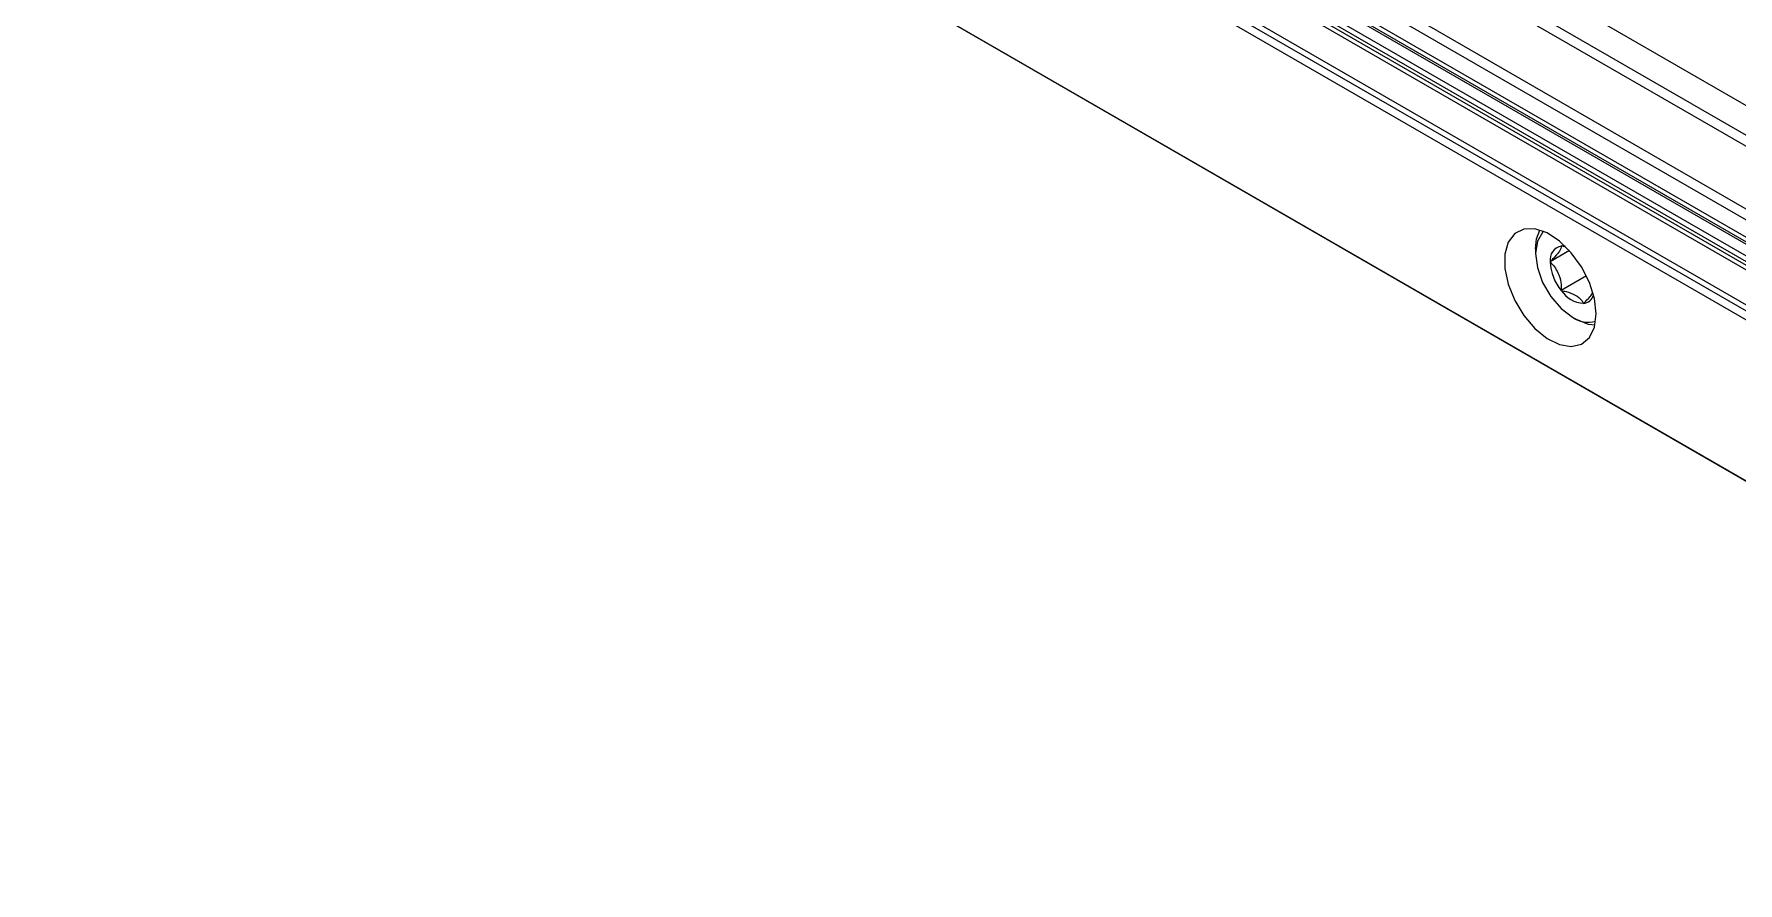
# Model space of a CAD drawing. Header units: millimetres. Extents: x 0 to 279, y 0 to 216.
# Drawn here: x 187.1 to 207.93, y 69.41 to 79.79 of the extents above; entities that cross this region are included whole.
import ezdxf

# ---------------------------------------------------------------- set-up
doc = ezdxf.new("R2010")
doc.units = ezdxf.units.MM

msp = doc.modelspace()

# ---------------------------------------------------------------- linework, layer by layer
at = {"color": 7, "linetype": 'Continuous', "lineweight": 25}
for p, q in [((240.222, 60.327), (188.63, 90.111)), ((240.78, 58.336), (187.615, 89.028)), ((240.945, 57.957), (187.388, 88.875)), ((240.78, 58.339), (187.869, 88.883)), ((247.947, 53.246), (187.098, 88.374)), ((247.952, 53.352), (187.141, 88.457)), ((247.955, 53.425), (187.185, 88.507)), ((250.416, 49.852), (187.098, 86.404)), ((250.463, 49.825), (187.098, 86.404)), ((187.152, 86.371), (250.47, 49.819)), ((205.453, 77.164), (205.453, 77.106)), ((205.869, 77.14), (205.632, 77.003)), ((205.824, 77.184), (205.768, 77.197)), ((206.075, 76.83), (205.768, 76.652)), ((205.904, 76.325), (205.954, 76.296))]:
    msp.add_line(p, q, dxfattribs=at)
at = {"color": 8, "linetype": 'Continuous', "lineweight": 25}
for p, q in [((240.222, 59.965), (188.63, 89.749)), ((240.222, 59.829), (188.63, 89.613)), ((240.856, 58.121), (187.449, 88.952)), ((240.789, 58.303), (187.573, 89.024)), ((240.753, 58.621), (188.231, 88.941)), ((240.77, 58.747), (188.314, 89.029)), ((241.011, 57.862), (187.37, 88.828)), ((240.904, 58.025), (187.407, 88.908)), ((240.767, 58.401), (188.047, 88.835))]:
    msp.add_line(p, q, dxfattribs=at)
at = {"color": 7, "linetype": 'Continuous', "lineweight": 25, "flags": 128}
for points in [[(206.193, 76.366), (206.172, 76.553), (206.111, 76.749), (206.015, 76.941), (205.89, 77.115), (205.747, 77.257), (205.595, 77.356), (205.445, 77.407), (205.31, 77.404), (205.199, 77.348), (205.119, 77.243), (205.078, 77.098), (205.078, 76.922), (205.119, 76.728), (205.199, 76.532), (205.31, 76.348), (205.445, 76.189), (205.595, 76.067), (205.747, 75.991), (205.89, 75.967), (206.015, 75.996), (206.111, 76.077), (206.172, 76.204), (206.193, 76.366)], [(205.453, 77.164), (205.466, 77.285), (205.506, 77.392)], [(205.553, 77.375), (205.539, 77.362), (205.475, 77.254), (205.453, 77.106), (205.475, 76.933), (205.539, 76.75), (205.639, 76.578), (205.765, 76.431), (205.904, 76.325)], [(205.817, 77.194), (205.8, 77.196), (205.768, 77.197)], [(206.178, 76.228), (206.102, 76.237), (205.954, 76.296)]]:
    msp.add_lwpolyline(points, dxfattribs=at)
at = {"color": 7, "linetype": 'Continuous', "lineweight": 25}
for centre, radius, start, end in [((205.799, 77.03), 0.169, 100.5468, 189.2519), ((206.222, 77.03), 0.591, 182.6393, 219.7721), ((206.061, 76.846), 0.351, 213.4349, 266.5705), ((206.025, 76.637), 0.143, 276.1416, 343.2702), ((206.094, 76.588), 0.325, 234.1394, 286.6073)]:
    msp.add_arc(centre, radius, start, end, dxfattribs=at)
for points, knots in [([(205.768, 77.197), (205.765, 77.178), (205.759, 77.147), (205.698, 77.071), (205.652, 77.024), (205.632, 77.003)], [0, 0, 0, 0, 0.439122, 0.751371, 1, 1, 1, 1]), ([(205.632, 77.003), (205.667, 76.962), (205.728, 76.892), (205.765, 76.76), (205.767, 76.685), (205.768, 76.652)], [0, 0, 0, 0, 0.439122, 0.751371, 1, 1, 1, 1]), ([(205.768, 76.652), (205.788, 76.648), (205.85, 76.635), (205.944, 76.6), (206.009, 76.545), (206.032, 76.508), (206.04, 76.495)], [0, 0, 0, 0, 0.156025, 0.493707, 0.819058, 1, 1, 1, 1]), ([(206.04, 76.495), (206.078, 76.533), (206.128, 76.584), (206.147, 76.618), (206.151, 76.627)], [0, 0, 0, 0, 0.753181, 1, 1, 1, 1])]:
    msp.add_open_spline(points, degree=3, knots=knots, dxfattribs=at)

doc.saveas('drawing.dxf')
